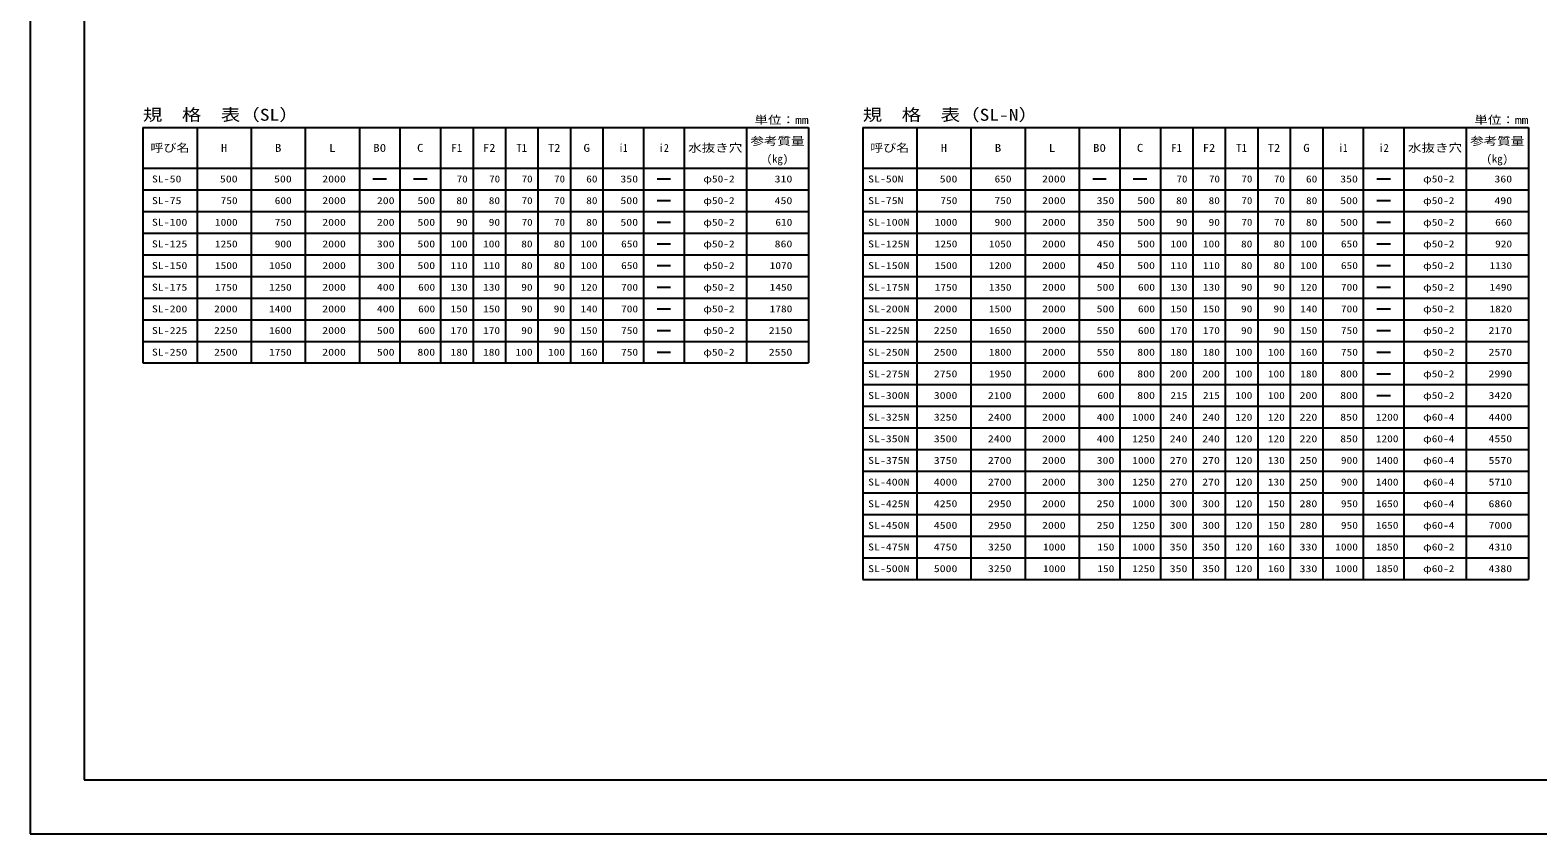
# Model space of a CAD drawing. Units: millimetres at full size; details may follow other scales. Extents: x 0 to 25230, y 0 to 17820.
# Drawn here: x 0 to 16715, y 0 to 8910 of the extents above; entities that cross this region are included whole.
import ezdxf
from ezdxf.enums import TextEntityAlignment as Align

# ---------------------------------------------------------------- set-up
doc = ezdxf.new("R2010")
doc.units = ezdxf.units.MM
doc.layers.add('D-MTR', color=7, linetype='Continuous')
for name, color, linetype, lineweight in [('D-MTR-FRAM', 7, 'Continuous', 25), ('D-MTR-LINE', 7, 'Continuous', 25), ('D-MTR-TXT', 7, 'Continuous', 25), ('D-TTL', 2, 'Continuous', 25)]:
    doc.layers.add(name, color=color, linetype=linetype, lineweight=lineweight)
doc.styles.add('ＭＳ ゴシック', font='')
doc.styles.get('ＭＳ ゴシック').set_extended_font_data('MS Gothic')

msp = doc.modelspace()

# ---------------------------------------------------------------- linework, layer by layer
at = {"layer": 'D-MTR-FRAM'}
for p, q in [((1250, 7830), (8630, 7830)), ((1250, 7830), (1250, 5220)), ((8630, 7830), (8630, 5220)), ((9230, 7830), (16610, 7830)), ((9230, 7830), (9230, 2820)), ((16610, 7830), (16610, 2820))]:
    msp.add_line(p, q, dxfattribs=at)
at = {"layer": 'D-MTR-LINE'}
for p, q in [((1850, 7830), (1850, 5220)), ((2450, 7830), (2450, 5220)), ((3050, 7830), (3050, 5220)), ((3650, 7830), (3650, 5220)), ((4100, 7830), (4100, 5220)), ((4550, 7830), (4550, 5220)), ((4910, 7830), (4910, 5220)), ((5270, 7830), (5270, 5220)), ((5630, 7830), (5630, 5220)), ((5990, 7830), (5990, 5220)), ((6350, 7830), (6350, 5220)), ((6800, 7830), (6800, 5220)), ((7250, 7830), (7250, 5220)), ((7940, 7830), (7940, 5220)), ((9830, 7830), (9830, 2820)), ((10430, 7830), (10430, 2820)), ((11030, 7830), (11030, 2820)), ((11630, 7830), (11630, 2820)), ((12080, 7830), (12080, 2820)), ((12530, 7830), (12530, 2820)), ((12890, 7830), (12890, 2820)), ((13250, 7830), (13250, 2820)), ((13610, 7830), (13610, 2820)), ((13970, 7830), (13970, 2820)), ((14330, 7830), (14330, 2820)), ((14780, 7830), (14780, 2820)), ((15230, 7830), (15230, 2820)), ((15920, 7830), (15920, 2820)), ((1250, 7380), (8630, 7380)), ((9230, 7380), (16610, 7380)), ((1250, 7140), (8630, 7140)), ((9230, 7140), (16610, 7140)), ((1250, 6900), (8630, 6900)), ((9230, 6900), (16610, 6900)), ((1250, 6660), (8630, 6660)), ((9230, 6660), (16610, 6660)), ((1250, 6420), (8630, 6420)), ((9230, 6420), (16610, 6420)), ((1250, 6180), (8630, 6180)), ((9230, 6180), (16610, 6180)), ((1250, 5940), (8630, 5940)), ((9230, 5940), (16610, 5940)), ((1250, 5700), (8630, 5700)), ((9230, 5700), (16610, 5700)), ((1250, 5460), (8630, 5460)), ((9230, 5460), (16610, 5460)), ((1250, 5220), (8630, 5220)), ((9230, 5220), (16610, 5220)), ((9230, 4980), (16610, 4980)), ((9230, 4740), (16610, 4740)), ((9230, 4500), (16610, 4500)), ((9230, 4260), (16610, 4260)), ((9230, 4020), (16610, 4020)), ((9230, 3780), (16610, 3780)), ((9230, 3540), (16610, 3540)), ((9230, 3300), (16610, 3300)), ((9230, 3060), (16610, 3060)), ((9230, 2820), (16610, 2820))]:
    msp.add_line(p, q, dxfattribs=at)
at = {"layer": 'D-MTR-TXT'}
for p, q in [((3800, 7260), (3950, 7260)), ((4250, 7260), (4400, 7260)), ((6950, 7260), (7100, 7260)), ((11780, 7260), (11930, 7260)), ((12230, 7260), (12380, 7260)), ((14930, 7260), (15080, 7260)), ((6950, 7020), (7100, 7020)), ((14930, 7020), (15080, 7020)), ((6950, 6780), (7100, 6780)), ((14930, 6780), (15080, 6780)), ((6950, 6540), (7100, 6540)), ((14930, 6540), (15080, 6540)), ((6950, 6300), (7100, 6300)), ((14930, 6300), (15080, 6300)), ((6950, 6060), (7100, 6060)), ((14930, 6060), (15080, 6060)), ((6950, 5820), (7100, 5820)), ((14930, 5820), (15080, 5820)), ((6950, 5580), (7100, 5580)), ((14930, 5580), (15080, 5580)), ((6950, 5340), (7100, 5340)), ((14930, 5340), (15080, 5340)), ((14930, 5100), (15080, 5100)), ((14930, 4860), (15080, 4860))]:
    msp.add_line(p, q, dxfattribs=at)
at = {"layer": 'D-TTL'}
for points in [[(0, 0), (25230, 0), (25230, 17820), (0, 17820)], [(600, 600), (24630, 600), (24630, 17220), (600, 17220)]]:
    msp.add_lwpolyline(points, close=True, dxfattribs=at)

# ---------------------------------------------------------------- texts
at = {"layer": 'D-MTR', "style": 'ＭＳ ゴシック', "width": 1.2}
for s, p in [('規\u3000格\u3000表（SL）', (1250, 7866)), ('規\u3000格\u3000表（SL-N）', (9230, 7866))]:
    msp.add_text(s, height=132, dxfattribs=at).set_placement(p, align=Align.BOTTOM_LEFT)
at = {"layer": 'D-MTR', "style": 'ＭＳ ゴシック', "width": 1.25}
for p in [(8630, 7844), (16610, 7844)]:
    msp.add_text('単位：mm', height=87.98, dxfattribs=at).set_placement(p, align=Align.BOTTOM_RIGHT)
at = {"layer": 'D-MTR-TXT', "style": 'ＭＳ ゴシック'}
for s, width, p in [('参考質量', 1.25, (8285, 7680)), ('参考質量', 1.25, (16265, 7680)), ('呼び名', 1.2, (1550, 7605)), ('H', 1.15, (2150, 7605)), ('B', 1.2, (2750, 7605)), ('L', 1.2, (3350, 7605)), ('B0', 1.2, (3875, 7605)), ('C', 1.2, (4325, 7605)), ('F2', 1.15, (5090, 7605)), ('T2', 1.15, (5810, 7605)), ('G', 1.2, (6170, 7605)), ('i1', 0.8, (6575, 7605)), ('i2', 0.95, (7025, 7605)), ('水抜き穴', 1.25, (7595, 7605)), ('呼び名', 1.2, (9530, 7605)), ('H', 1.15, (10130, 7605)), ('B', 1.2, (10730, 7605)), ('L', 1.2, (11330, 7605)), ('B0', 1.2, (11855, 7605)), ('C', 1.2, (12305, 7605)), ('F2', 1.15, (13070, 7605)), ('T2', 1.15, (13790, 7605)), ('G', 1.2, (14150, 7605)), ('i1', 0.8, (14555, 7605)), ('i2', 0.95, (15005, 7605)), ('水抜き穴', 1.25, (15575, 7605))]:
    msp.add_text(s, height=87.98, dxfattribs=dict(at, width=width)).set_placement(p, align=Align.MIDDLE_CENTER)
for s, p in [('F1', (4730, 7605)), ('T1', (5450, 7605)), ('(kg)', (8285, 7484)), ('F1', (12710, 7605)), ('T1', (13430, 7605)), ('(kg)', (16265, 7484))]:
    msp.add_text(s, height=87.98, dxfattribs=at).set_placement(p, align=Align.MIDDLE_CENTER)
at = {"layer": 'D-MTR-TXT', "style": 'ＭＳ ゴシック', "width": 1.25}
for s, p in [('SL-50', (1350, 7260)), ('SL-50N', (9290, 7260)), ('SL-75', (1350, 7020)), ('SL-75N', (9290, 7020)), ('SL-100', (1350, 6780)), ('SL-100N', (9290, 6780)), ('SL-125', (1350, 6540)), ('SL-125N', (9290, 6540)), ('SL-150', (1350, 6300)), ('SL-150N', (9290, 6300)), ('SL-175', (1350, 6060)), ('SL-175N', (9290, 6060)), ('SL-200', (1350, 5820)), ('SL-200N', (9290, 5820)), ('SL-225', (1350, 5580)), ('SL-225N', (9290, 5580)), ('SL-250', (1350, 5340)), ('SL-250N', (9290, 5340)), ('SL-275N', (9290, 5100)), ('SL-300N', (9290, 4860)), ('SL-325N', (9290, 4620)), ('SL-350N', (9290, 4380)), ('SL-375N', (9290, 4140)), ('SL-400N', (9290, 3900)), ('SL-425N', (9290, 3660)), ('SL-450N', (9290, 3420)), ('SL-475N', (9290, 3180)), ('SL-500N', (9290, 2940))]:
    msp.add_text(s, height=76.98, dxfattribs=at).set_placement(p, align=Align.MIDDLE_LEFT)
at = {"layer": 'D-MTR-TXT', "style": 'ＭＳ ゴシック'}
for s, width, p in [('500', 1.25, (2300, 7260)), ('500', 1.25, (2900, 7260)), ('2000', 1.25, (3500, 7260)), ('70', 1.15, (4850, 7260)), ('70', 1.15, (5210, 7260)), ('70', 1.15, (5570, 7260)), ('70', 1.15, (5930, 7260)), ('60', 1.2, (6290, 7260)), ('350', 1.25, (6740, 7260)), ('φ50-2', 1.2, (7810, 7260)), ('310', 1.25, (8450, 7260)), ('500', 1.25, (10280, 7260)), ('650', 1.2, (10880, 7260)), ('2000', 1.25, (11480, 7260)), ('70', 1.15, (12830, 7260)), ('70', 1.15, (13190, 7260)), ('70', 1.15, (13550, 7260)), ('70', 1.15, (13910, 7260)), ('60', 1.2, (14270, 7260)), ('350', 1.25, (14720, 7260)), ('φ50-2', 1.2, (15790, 7260)), ('360', 1.25, (16430, 7260)), ('750', 1.2, (2300, 7020)), ('600', 1.2, (2900, 7020)), ('2000', 1.25, (3500, 7020)), ('200', 1.25, (4040, 7020)), ('500', 1.25, (4490, 7020)), ('80', 1.2, (4850, 7020)), ('80', 1.2, (5210, 7020)), ('70', 1.15, (5570, 7020)), ('70', 1.15, (5930, 7020)), ('80', 1.2, (6290, 7020)), ('500', 1.25, (6740, 7020)), ('φ50-2', 1.2, (7810, 7020)), ('450', 1.25, (8450, 7020)), ('750', 1.2, (10280, 7020)), ('750', 1.2, (10880, 7020)), ('2000', 1.25, (11480, 7020)), ('350', 1.25, (12020, 7020)), ('500', 1.25, (12470, 7020)), ('80', 1.2, (12830, 7020)), ('80', 1.2, (13190, 7020)), ('70', 1.15, (13550, 7020)), ('70', 1.15, (13910, 7020)), ('80', 1.2, (14270, 7020)), ('500', 1.25, (14720, 7020)), ('φ50-2', 1.2, (15790, 7020)), ('490', 1.25, (16430, 7020)), ('1000', 1.2, (2300, 6780)), ('750', 1.2, (2900, 6780)), ('2000', 1.25, (3500, 6780)), ('200', 1.25, (4040, 6780)), ('500', 1.25, (4490, 6780)), ('90', 1.2, (4850, 6780)), ('90', 1.2, (5210, 6780)), ('70', 1.15, (5570, 6780)), ('70', 1.15, (5930, 6780)), ('80', 1.2, (6290, 6780)), ('500', 1.25, (6740, 6780)), ('φ50-2', 1.2, (7810, 6780)), ('610', 1.2, (8450, 6780)), ('1000', 1.2, (10280, 6780)), ('900', 1.2, (10880, 6780)), ('2000', 1.25, (11480, 6780)), ('350', 1.25, (12020, 6780)), ('500', 1.25, (12470, 6780)), ('90', 1.2, (12830, 6780)), ('90', 1.2, (13190, 6780)), ('70', 1.15, (13550, 6780)), ('70', 1.15, (13910, 6780)), ('80', 1.2, (14270, 6780)), ('500', 1.25, (14720, 6780)), ('φ50-2', 1.2, (15790, 6780)), ('660', 1.2, (16430, 6780)), ('1250', 1.2, (2300, 6540)), ('900', 1.2, (2900, 6540)), ('2000', 1.25, (3500, 6540)), ('300', 1.25, (4040, 6540)), ('500', 1.25, (4490, 6540)), ('100', 1.2, (4850, 6540)), ('100', 1.2, (5210, 6540)), ('80', 1.2, (5570, 6540)), ('80', 1.2, (5930, 6540)), ('100', 1.2, (6290, 6540)), ('650', 1.2, (6740, 6540)), ('φ50-2', 1.2, (7810, 6540)), ('860', 1.25, (8450, 6540)), ('1250', 1.2, (10280, 6540)), ('1050', 1.2, (10880, 6540)), ('2000', 1.25, (11480, 6540)), ('450', 1.25, (12020, 6540)), ('500', 1.25, (12470, 6540)), ('100', 1.2, (12830, 6540)), ('100', 1.2, (13190, 6540)), ('80', 1.2, (13550, 6540)), ('80', 1.2, (13910, 6540)), ('100', 1.2, (14270, 6540)), ('650', 1.2, (14720, 6540)), ('φ50-2', 1.2, (15790, 6540)), ('920', 1.2, (16430, 6540)), ('1500', 1.2, (2300, 6300)), ('1050', 1.2, (2900, 6300)), ('2000', 1.25, (3500, 6300)), ('300', 1.25, (4040, 6300)), ('500', 1.25, (4490, 6300)), ('110', 1.2, (4850, 6300)), ('110', 1.2, (5210, 6300)), ('80', 1.2, (5570, 6300)), ('80', 1.2, (5930, 6300)), ('100', 1.2, (6290, 6300)), ('650', 1.2, (6740, 6300)), ('φ50-2', 1.2, (7810, 6300)), ('1070', 1.2, (8450, 6300)), ('1500', 1.2, (10280, 6300)), ('1200', 1.2, (10880, 6300)), ('2000', 1.25, (11480, 6300)), ('450', 1.25, (12020, 6300)), ('500', 1.25, (12470, 6300)), ('110', 1.2, (12830, 6300)), ('110', 1.2, (13190, 6300)), ('80', 1.2, (13550, 6300)), ('80', 1.2, (13910, 6300)), ('100', 1.2, (14270, 6300)), ('650', 1.2, (14720, 6300)), ('φ50-2', 1.2, (15790, 6300)), ('1130', 1.2, (16430, 6300)), ('1750', 1.2, (2300, 6060)), ('1250', 1.2, (2900, 6060)), ('2000', 1.25, (3500, 6060)), ('400', 1.25, (4040, 6060)), ('600', 1.2, (4490, 6060)), ('130', 1.2, (4850, 6060)), ('130', 1.2, (5210, 6060)), ('90', 1.2, (5570, 6060)), ('90', 1.2, (5930, 6060)), ('120', 1.2, (6290, 6060)), ('700', 1.2, (6740, 6060)), ('φ50-2', 1.2, (7810, 6060)), ('1450', 1.2, (8450, 6060)), ('1750', 1.2, (10280, 6060)), ('1350', 1.2, (10880, 6060)), ('2000', 1.25, (11480, 6060)), ('500', 1.25, (12020, 6060)), ('600', 1.2, (12470, 6060)), ('130', 1.2, (12830, 6060)), ('130', 1.2, (13190, 6060)), ('90', 1.2, (13550, 6060)), ('90', 1.2, (13910, 6060)), ('120', 1.2, (14270, 6060)), ('700', 1.2, (14720, 6060)), ('φ50-2', 1.2, (15790, 6060)), ('1490', 1.2, (16430, 6060)), ('2000', 1.25, (2300, 5820)), ('1400', 1.2, (2900, 5820)), ('2000', 1.25, (3500, 5820)), ('400', 1.25, (4040, 5820)), ('600', 1.2, (4490, 5820)), ('150', 1.2, (4850, 5820)), ('150', 1.2, (5210, 5820)), ('90', 1.2, (5570, 5820)), ('90', 1.2, (5930, 5820)), ('140', 1.2, (6290, 5820)), ('700', 1.2, (6740, 5820)), ('φ50-2', 1.2, (7810, 5820)), ('1780', 1.2, (8450, 5820)), ('2000', 1.25, (10280, 5820)), ('1500', 1.2, (10880, 5820)), ('2000', 1.25, (11480, 5820)), ('500', 1.25, (12020, 5820)), ('600', 1.2, (12470, 5820)), ('150', 1.2, (12830, 5820)), ('150', 1.2, (13190, 5820)), ('90', 1.2, (13550, 5820)), ('90', 1.2, (13910, 5820)), ('140', 1.2, (14270, 5820)), ('700', 1.2, (14720, 5820)), ('φ50-2', 1.2, (15790, 5820)), ('1820', 1.2, (16430, 5820)), ('2250', 1.25, (2300, 5580)), ('1600', 1.2, (2900, 5580)), ('2000', 1.25, (3500, 5580)), ('500', 1.25, (4040, 5580)), ('600', 1.2, (4490, 5580)), ('170', 1.2, (4850, 5580)), ('170', 1.2, (5210, 5580)), ('90', 1.2, (5570, 5580)), ('90', 1.2, (5930, 5580)), ('150', 1.2, (6290, 5580)), ('750', 1.2, (6740, 5580)), ('φ50-2', 1.2, (7810, 5580)), ('2150', 1.25, (8450, 5580)), ('2250', 1.25, (10280, 5580)), ('1650', 1.2, (10880, 5580)), ('2000', 1.25, (11480, 5580)), ('550', 1.25, (12020, 5580)), ('600', 1.2, (12470, 5580)), ('170', 1.2, (12830, 5580)), ('170', 1.2, (13190, 5580)), ('90', 1.2, (13550, 5580)), ('90', 1.2, (13910, 5580)), ('150', 1.2, (14270, 5580)), ('750', 1.2, (14720, 5580)), ('φ50-2', 1.2, (15790, 5580)), ('2170', 1.25, (16430, 5580)), ('2500', 1.25, (2300, 5340)), ('1750', 1.2, (2900, 5340)), ('2000', 1.25, (3500, 5340)), ('500', 1.25, (4040, 5340)), ('800', 1.25, (4490, 5340)), ('180', 1.2, (4850, 5340)), ('180', 1.2, (5210, 5340)), ('100', 1.2, (5570, 5340)), ('100', 1.2, (5930, 5340)), ('160', 1.2, (6290, 5340)), ('750', 1.2, (6740, 5340)), ('φ50-2', 1.2, (7810, 5340)), ('2550', 1.25, (8450, 5340)), ('2500', 1.25, (10280, 5340)), ('1800', 1.2, (10880, 5340)), ('2000', 1.25, (11480, 5340)), ('550', 1.25, (12020, 5340)), ('800', 1.25, (12470, 5340)), ('180', 1.2, (12830, 5340)), ('180', 1.2, (13190, 5340)), ('100', 1.2, (13550, 5340)), ('100', 1.2, (13910, 5340)), ('160', 1.2, (14270, 5340)), ('750', 1.2, (14720, 5340)), ('φ50-2', 1.2, (15790, 5340)), ('2570', 1.25, (16430, 5340)), ('2750', 1.25, (10280, 5100)), ('1950', 1.2, (10880, 5100)), ('2000', 1.25, (11480, 5100)), ('600', 1.2, (12020, 5100)), ('800', 1.25, (12470, 5100)), ('200', 1.25, (12830, 5100)), ('200', 1.25, (13190, 5100)), ('100', 1.2, (13550, 5100)), ('100', 1.2, (13910, 5100)), ('180', 1.2, (14270, 5100)), ('800', 1.25, (14720, 5100)), ('φ50-2', 1.2, (15790, 5100)), ('2990', 1.25, (16430, 5100)), ('3000', 1.25, (10280, 4860)), ('2100', 1.25, (10880, 4860)), ('2000', 1.25, (11480, 4860)), ('600', 1.2, (12020, 4860)), ('800', 1.25, (12470, 4860)), ('215', 1.2, (12830, 4860)), ('215', 1.2, (13190, 4860)), ('100', 1.2, (13550, 4860)), ('100', 1.2, (13910, 4860)), ('200', 1.25, (14270, 4860)), ('800', 1.25, (14720, 4860)), ('φ50-2', 1.2, (15790, 4860)), ('3420', 1.25, (16430, 4860)), ('3250', 1.25, (10280, 4620)), ('2400', 1.25, (10880, 4620)), ('2000', 1.25, (11480, 4620)), ('400', 1.25, (12020, 4620)), ('1000', 1.2, (12470, 4620)), ('240', 1.25, (12830, 4620)), ('240', 1.25, (13190, 4620)), ('120', 1.2, (13550, 4620)), ('120', 1.2, (13910, 4620)), ('220', 1.25, (14270, 4620)), ('850', 1.25, (14720, 4620)), ('1200', 1.2, (15170, 4620)), ('φ60-4', 1.2, (15790, 4620)), ('4400', 1.25, (16430, 4620)), ('3500', 1.25, (10280, 4380)), ('2400', 1.25, (10880, 4380)), ('2000', 1.25, (11480, 4380)), ('400', 1.25, (12020, 4380)), ('1250', 1.2, (12470, 4380)), ('240', 1.25, (12830, 4380)), ('240', 1.25, (13190, 4380)), ('120', 1.2, (13550, 4380)), ('120', 1.2, (13910, 4380)), ('220', 1.25, (14270, 4380)), ('850', 1.25, (14720, 4380)), ('1200', 1.2, (15170, 4380)), ('φ60-4', 1.2, (15790, 4380)), ('4550', 1.25, (16430, 4380)), ('3750', 1.25, (10280, 4140)), ('2700', 1.25, (10880, 4140)), ('2000', 1.25, (11480, 4140)), ('300', 1.25, (12020, 4140)), ('1000', 1.2, (12470, 4140)), ('270', 1.25, (12830, 4140)), ('270', 1.25, (13190, 4140)), ('120', 1.2, (13550, 4140)), ('130', 1.2, (13910, 4140)), ('250', 1.25, (14270, 4140)), ('900', 1.2, (14720, 4140)), ('1400', 1.2, (15170, 4140)), ('φ60-4', 1.2, (15790, 4140)), ('5570', 1.25, (16430, 4140)), ('4000', 1.25, (10280, 3900)), ('2700', 1.25, (10880, 3900)), ('2000', 1.25, (11480, 3900)), ('300', 1.25, (12020, 3900)), ('1250', 1.2, (12470, 3900)), ('270', 1.25, (12830, 3900)), ('270', 1.25, (13190, 3900)), ('120', 1.2, (13550, 3900)), ('130', 1.2, (13910, 3900)), ('250', 1.25, (14270, 3900)), ('900', 1.2, (14720, 3900)), ('1400', 1.2, (15170, 3900)), ('φ60-4', 1.2, (15790, 3900)), ('5710', 1.25, (16430, 3900)), ('4250', 1.25, (10280, 3660)), ('2950', 1.25, (10880, 3660)), ('2000', 1.25, (11480, 3660)), ('250', 1.25, (12020, 3660)), ('1000', 1.2, (12470, 3660)), ('300', 1.25, (12830, 3660)), ('300', 1.25, (13190, 3660)), ('120', 1.2, (13550, 3660)), ('150', 1.2, (13910, 3660)), ('280', 1.25, (14270, 3660)), ('950', 1.2, (14720, 3660)), ('1650', 1.2, (15170, 3660)), ('φ60-4', 1.2, (15790, 3660)), ('6860', 1.25, (16430, 3660)), ('4500', 1.25, (10280, 3420)), ('2950', 1.25, (10880, 3420)), ('2000', 1.25, (11480, 3420)), ('250', 1.25, (12020, 3420)), ('1250', 1.2, (12470, 3420)), ('300', 1.25, (12830, 3420)), ('300', 1.25, (13190, 3420)), ('120', 1.2, (13550, 3420)), ('150', 1.2, (13910, 3420)), ('280', 1.25, (14270, 3420)), ('950', 1.2, (14720, 3420)), ('1650', 1.2, (15170, 3420)), ('φ60-4', 1.2, (15790, 3420)), ('7000', 1.25, (16430, 3420)), ('4750', 1.25, (10280, 3180)), ('3250', 1.25, (10880, 3180)), ('1000', 1.2, (11480, 3180)), ('150', 1.2, (12020, 3180)), ('1000', 1.2, (12470, 3180)), ('350', 1.25, (12830, 3180)), ('350', 1.25, (13190, 3180)), ('120', 1.2, (13550, 3180)), ('160', 1.2, (13910, 3180)), ('330', 1.25, (14270, 3180)), ('1000', 1.2, (14720, 3180)), ('1850', 1.2, (15170, 3180)), ('φ60-2', 1.2, (15790, 3180)), ('4310', 1.25, (16430, 3180)), ('5000', 1.25, (10280, 2940)), ('3250', 1.25, (10880, 2940)), ('1000', 1.2, (11480, 2940)), ('150', 1.2, (12020, 2940)), ('1250', 1.2, (12470, 2940)), ('350', 1.25, (12830, 2940)), ('350', 1.25, (13190, 2940)), ('120', 1.2, (13550, 2940)), ('160', 1.2, (13910, 2940)), ('330', 1.25, (14270, 2940)), ('1000', 1.2, (14720, 2940)), ('1850', 1.2, (15170, 2940)), ('φ60-2', 1.2, (15790, 2940)), ('4380', 1.25, (16430, 2940))]:
    msp.add_text(s, height=76.98, dxfattribs=dict(at, width=width)).set_placement(p, align=Align.MIDDLE_RIGHT)

doc.saveas('drawing.dxf')
